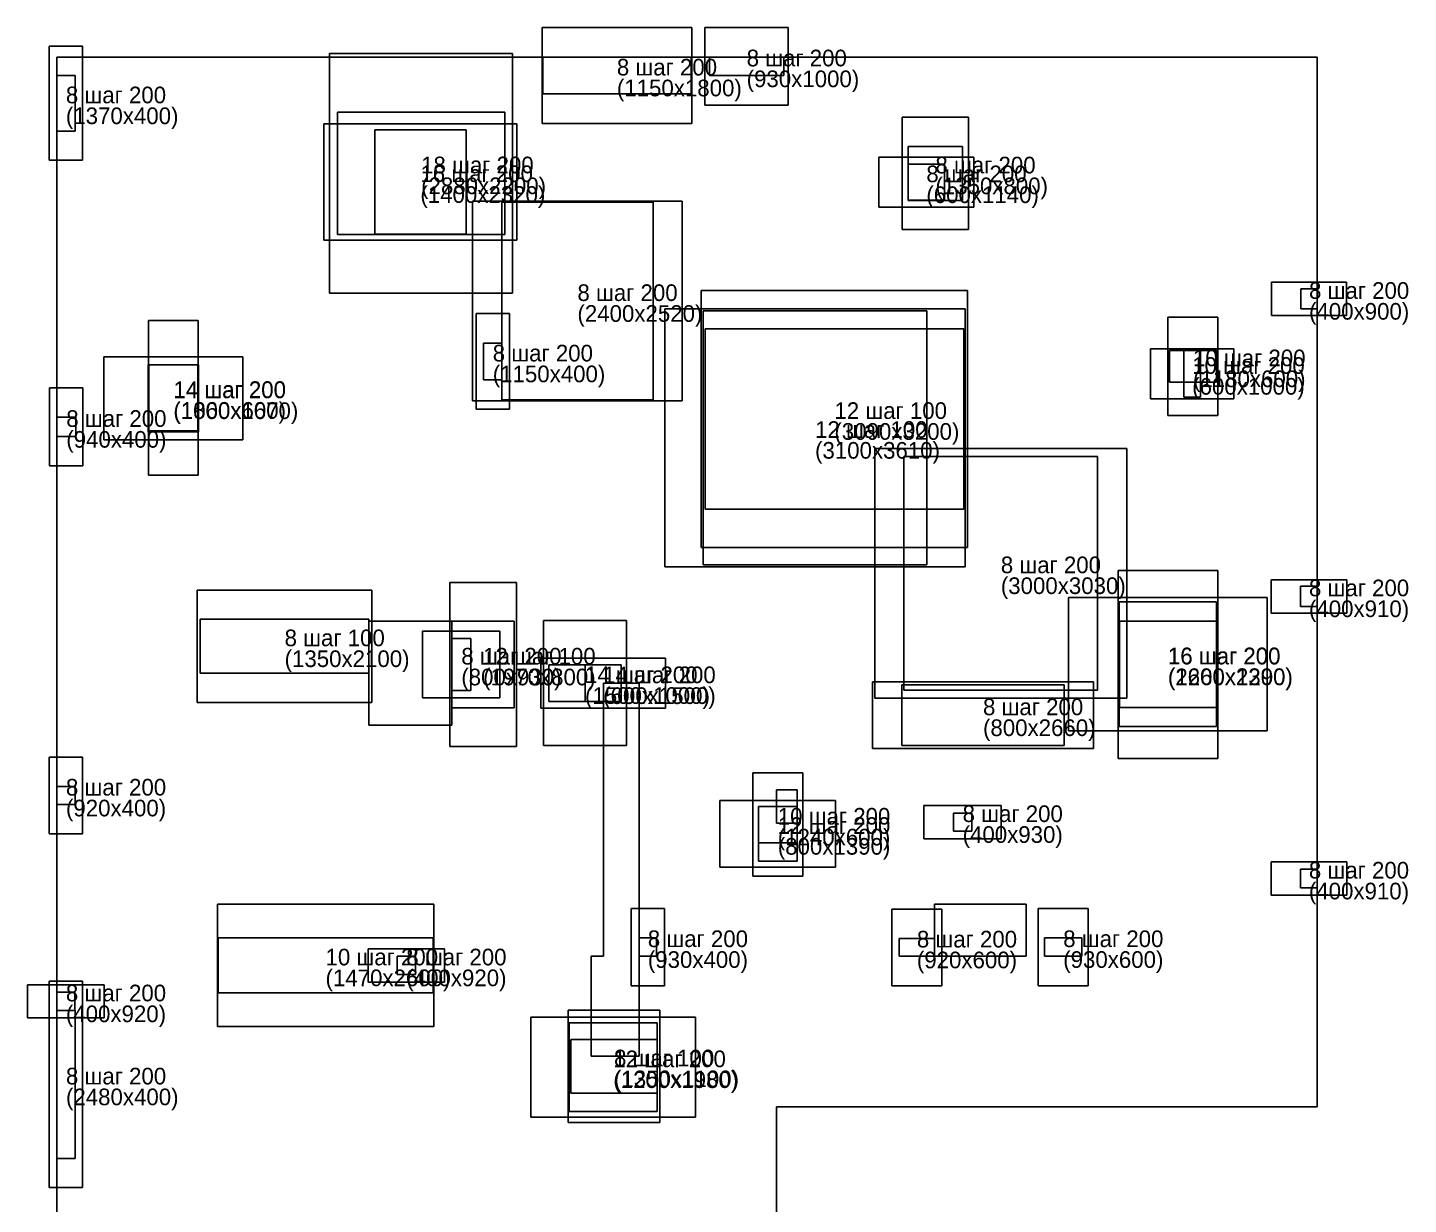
# Model space of a CAD drawing. Header units: metres. Extents: x -17 to 8.4, y -14.6 to 26.3.
# Drawn here: x -8.29 to 8.31, y 12.17 to 26.3 of the extents above; entities that cross this region are included whole.
import ezdxf

# ---------------------------------------------------------------- set-up
doc = ezdxf.new("R2010")
doc.units = ezdxf.units.M
for name, color, linetype in [('Bot_X', 20, 'Continuous'), ('Bot_Y', 17, 'Continuous'), ('POLYGONS', 187, 'Continuous'), ('TEXT_Bot_X', 192, 'Continuous'), ('TEXT_Bot_Y', 195, 'Continuous'), ('TEXT_Top_X', 137, 'Continuous'), ('TEXT_Top_Y', 27, 'Continuous'), ('Top_X', 47, 'Continuous'), ('Top_Y', 43, 'Continuous')]:
    doc.layers.add(name, color=color, linetype=linetype)

msp = doc.modelspace()

# ---------------------------------------------------------------- linework, layer by layer
at = {"layer": 'Bot_X'}
for p, q in [((-2.897, 21.719), (-2.897, 22.869)), ((-2.897, 22.869), (-2.497, 22.869)), ((-2.497, 22.869), (-2.497, 21.719)), ((-2.497, 21.719), (-2.897, 21.719))]:
    msp.add_line(p, q, dxfattribs=at)
at = {"layer": 'Bot_X', "color": 9}
for p, q in [((-2.807, 22.074), (-2.807, 22.514)), ((-2.807, 22.514), (-2.587, 22.514)), ((-2.587, 22.514), (-2.587, 22.074)), ((-2.587, 22.074), (-2.807, 22.074))]:
    msp.add_line(p, q, dxfattribs=at)
at = {"layer": 'Bot_Y'}
for p, q in [((-2.939, 21.82), (-2.939, 24.22)), ((-2.939, 24.22), (-0.419, 24.22)), ((-0.419, 24.22), (-0.419, 21.82)), ((-0.419, 21.82), (-2.939, 21.82)), ((1.895, 18.25), (1.895, 21.25)), ((1.895, 21.25), (4.925, 21.25)), ((4.925, 21.25), (4.925, 18.25)), ((1.866, 17.644), (1.866, 18.444)), ((1.866, 18.444), (4.526, 18.444)), ((4.526, 18.444), (4.526, 17.644)), ((4.925, 18.25), (1.895, 18.25)), ((4.526, 17.644), (1.866, 17.644)), ((2.486, 16.56), (2.486, 16.96)), ((2.486, 16.96), (3.416, 16.96)), ((3.416, 16.96), (3.416, 16.56)), ((3.416, 16.56), (2.486, 16.56))]:
    msp.add_line(p, q, dxfattribs=at)
at = {"layer": 'Bot_Y', "color": 9}
for p, q in [((-2.589, 21.831), (-2.589, 24.209)), ((-2.589, 24.209), (-0.769, 24.209)), ((-0.769, 24.209), (-0.769, 21.831)), ((-0.769, 21.831), (-2.589, 21.831)), ((2.246, 18.346), (2.246, 21.154)), ((2.246, 21.154), (4.574, 21.154)), ((4.574, 21.154), (4.574, 18.346)), ((2.219, 17.681), (2.219, 18.408)), ((2.219, 18.408), (4.173, 18.408)), ((4.574, 18.346), (2.246, 18.346)), ((4.173, 18.408), (4.173, 17.681)), ((4.173, 17.681), (2.219, 17.681)), ((2.841, 16.652), (2.841, 16.869)), ((2.841, 16.869), (3.062, 16.869)), ((3.062, 16.869), (3.062, 16.652)), ((3.062, 16.652), (2.841, 16.652))]:
    msp.add_line(p, q, dxfattribs=at)
at = {"layer": 'POLYGONS'}
for p, q in [((-7.937, 5.407), (-7.937, 25.949)), ((-7.937, 25.949), (7.214, 25.949)), ((7.214, 25.949), (7.214, 25.743)), ((7.214, 25.743), (7.214, 13.339)), ((-3.187, 19.174), (-4.187, 19.174)), ((-4.187, 19.174), (-4.187, 17.924)), ((-3.187, 17.924), (-3.187, 19.174)), ((-0.937, 18.429), (-1.367, 18.429)), ((-1.367, 18.429), (-1.367, 15.149)), ((-0.937, 13.949), (-0.937, 18.429)), ((-4.187, 17.924), (-3.187, 17.924)), ((0.963, 17.149), (0.713, 17.149)), ((0.713, 17.149), (0.713, 16.749)), ((0.963, 16.749), (0.963, 17.149)), ((0.713, 16.749), (0.963, 16.749)), ((3.713, 15.774), (2.613, 15.774)), ((2.613, 15.774), (2.613, 15.149)), ((3.713, 15.149), (3.713, 15.774)), ((-1.367, 15.149), (-1.516, 15.149)), ((-1.516, 15.149), (-1.516, 13.949)), ((2.613, 15.149), (3.713, 15.149)), ((-1.516, 13.949), (-0.937, 13.949)), ((7.214, 13.339), (0.713, 13.339)), ((0.713, 13.339), (0.713, 10.459))]:
    msp.add_line(p, q, dxfattribs=at)
at = {"layer": 'Top_X'}
for p, q in [((-2.105, 25.154), (-2.105, 26.304)), ((-2.105, 26.304), (-0.305, 26.304)), ((-0.305, 26.304), (-0.305, 25.154)), ((-0.146, 25.374), (-0.146, 26.304)), ((-0.146, 26.304), (0.854, 26.304)), ((0.854, 26.304), (0.854, 25.374)), ((-8.028, 24.71), (-8.028, 26.08)), ((-8.028, 26.08), (-7.628, 26.08)), ((-7.628, 26.08), (-7.628, 24.71)), ((-4.658, 23.113), (-4.658, 25.993)), ((-4.658, 25.993), (-2.458, 25.993)), ((-2.458, 25.993), (-2.458, 23.113)), ((0.854, 25.374), (-0.146, 25.374)), ((2.223, 23.877), (2.223, 25.227)), ((2.223, 25.227), (3.023, 25.227)), ((3.023, 25.227), (3.023, 23.877)), ((-0.305, 25.154), (-2.105, 25.154)), ((-7.628, 24.71), (-8.028, 24.71)), ((3.023, 23.877), (2.223, 23.877)), ((-2.458, 23.113), (-4.658, 23.113)), ((-0.191, 20.057), (-0.191, 23.147)), ((-0.191, 23.147), (3.009, 23.147)), ((3.009, 23.147), (3.009, 20.057)), ((-6.836, 20.926), (-6.836, 22.786)), ((-6.836, 22.786), (-6.236, 22.786)), ((-6.236, 22.786), (-6.236, 20.926)), ((5.419, 21.645), (5.419, 22.825)), ((5.419, 22.825), (6.019, 22.825)), ((6.019, 22.825), (6.019, 21.645)), ((-8.024, 21.038), (-8.024, 21.978)), ((-8.024, 21.978), (-7.624, 21.978)), ((-7.624, 21.978), (-7.624, 21.038)), ((6.019, 21.645), (5.419, 21.645)), ((-7.624, 21.038), (-8.024, 21.038)), ((-6.236, 20.926), (-6.836, 20.926)), ((3.009, 20.057), (-0.191, 20.057)), ((4.819, 17.524), (4.819, 19.784)), ((4.819, 19.784), (6.019, 19.784)), ((6.019, 19.784), (6.019, 17.524)), ((-3.213, 17.668), (-3.213, 19.638)), ((-3.213, 19.638), (-2.413, 19.638)), ((-2.413, 19.638), (-2.413, 17.668)), ((-6.25, 18.198), (-6.25, 19.548)), ((-6.25, 19.548), (-4.15, 19.548)), ((-4.15, 19.548), (-4.15, 18.198)), ((-2.088, 17.68), (-2.088, 19.18)), ((-2.088, 19.18), (-1.088, 19.18)), ((-1.088, 19.18), (-1.088, 17.68)), ((-4.15, 18.198), (-6.25, 18.198)), ((-2.413, 17.668), (-3.213, 17.668)), ((-1.088, 17.68), (-2.088, 17.68)), ((-8.027, 16.619), (-8.027, 17.539)), ((-8.027, 17.539), (-7.627, 17.539)), ((-7.627, 17.539), (-7.627, 16.619)), ((6.019, 17.524), (4.819, 17.524)), ((0.429, 16.11), (0.429, 17.35)), ((0.429, 17.35), (1.029, 17.35)), ((1.029, 17.35), (1.029, 16.11)), ((-7.627, 16.619), (-8.027, 16.619)), ((1.029, 16.11), (0.429, 16.11)), ((-6.007, 14.304), (-6.007, 15.774)), ((-6.007, 15.774), (-3.407, 15.774)), ((-3.407, 15.774), (-3.407, 14.304)), ((-1.034, 14.794), (-1.034, 15.724)), ((-1.034, 15.724), (-0.634, 15.724)), ((-0.634, 15.724), (-0.634, 14.794)), ((2.1, 14.794), (2.1, 15.714)), ((2.1, 15.714), (2.7, 15.714)), ((2.7, 15.714), (2.7, 14.794)), ((3.86, 14.794), (3.86, 15.724)), ((3.86, 15.724), (4.46, 15.724)), ((4.46, 15.724), (4.46, 14.794)), ((-8.027, 12.369), (-8.027, 14.849)), ((-8.027, 14.849), (-7.627, 14.849)), ((-7.627, 14.849), (-7.627, 12.369)), ((-0.634, 14.794), (-1.034, 14.794)), ((2.7, 14.794), (2.1, 14.794)), ((4.46, 14.794), (3.86, 14.794)), ((-1.789, 13.15), (-1.789, 14.5)), ((-1.789, 14.5), (-0.689, 14.5)), ((-0.689, 14.5), (-0.689, 13.15)), ((-3.407, 14.304), (-6.007, 14.304)), ((-0.689, 13.15), (-1.789, 13.15)), ((-7.627, 12.369), (-8.027, 12.369))]:
    msp.add_line(p, q, dxfattribs=at)
at = {"layer": 'Top_X', "color": 9}
for p, q in [((-2.096, 25.509), (-2.096, 25.949)), ((-2.096, 25.949), (-0.314, 25.949)), ((-0.314, 25.949), (-0.314, 25.509)), ((-0.091, 25.729), (-0.091, 25.949)), ((-0.091, 25.949), (0.8, 25.949)), ((0.8, 25.949), (0.8, 25.729)), ((-7.937, 25.061), (-7.937, 25.729)), ((-7.937, 25.729), (-7.718, 25.729)), ((-7.718, 25.729), (-7.718, 25.061)), ((0.8, 25.729), (-0.091, 25.729)), ((-0.314, 25.509), (-2.096, 25.509)), ((-4.564, 23.818), (-4.564, 25.289)), ((-4.564, 25.289), (-2.552, 25.289)), ((-2.552, 25.289), (-2.552, 23.818)), ((-7.718, 25.061), (-7.937, 25.061)), ((2.296, 24.229), (2.296, 24.876)), ((2.296, 24.876), (2.951, 24.876)), ((2.951, 24.876), (2.951, 24.229)), ((2.951, 24.229), (2.296, 24.229)), ((-2.552, 23.818), (-4.564, 23.818)), ((-0.145, 20.52), (-0.145, 22.685)), ((-0.145, 22.685), (2.964, 22.685)), ((2.964, 22.685), (2.964, 20.52)), ((5.438, 22.047), (5.438, 22.424)), ((5.438, 22.424), (6.001, 22.424)), ((6.001, 22.424), (6.001, 22.047)), ((-6.831, 21.46), (-6.831, 22.253)), ((-6.831, 22.253), (-6.24, 22.253)), ((-6.24, 22.253), (-6.24, 21.46)), ((6.001, 22.047), (5.438, 22.047)), ((-7.937, 21.392), (-7.937, 21.625)), ((-7.937, 21.625), (-7.71, 21.625)), ((-7.71, 21.625), (-7.71, 21.392)), ((-6.24, 21.46), (-6.831, 21.46)), ((-7.71, 21.392), (-7.937, 21.392)), ((2.964, 20.52), (-0.145, 20.52)), ((-6.212, 18.549), (-6.212, 19.198)), ((-6.212, 19.198), (-4.187, 19.198)), ((-4.187, 19.198), (-4.187, 18.549)), ((-3.187, 18.133), (-3.187, 19.174)), ((-3.187, 19.174), (-2.438, 19.174)), ((-2.438, 19.174), (-2.438, 18.133)), ((4.836, 18.135), (4.836, 19.174)), ((4.836, 19.174), (6.003, 19.174)), ((6.003, 19.174), (6.003, 18.135)), ((-2.024, 18.21), (-2.024, 18.65)), ((-2.024, 18.65), (-1.152, 18.65)), ((-1.152, 18.65), (-1.152, 18.21)), ((-4.187, 18.549), (-6.212, 18.549)), ((-2.438, 18.133), (-3.187, 18.133)), ((-1.152, 18.21), (-2.024, 18.21)), ((6.003, 18.135), (4.836, 18.135)), ((-7.937, 16.971), (-7.937, 17.188)), ((-7.937, 17.188), (-7.717, 17.188)), ((-7.717, 17.188), (-7.717, 16.971)), ((-7.717, 16.971), (-7.937, 16.971)), ((0.496, 16.511), (0.496, 16.949)), ((0.496, 16.949), (0.963, 16.949)), ((0.963, 16.949), (0.963, 16.511)), ((0.963, 16.511), (0.496, 16.511)), ((-5.998, 14.709), (-5.998, 15.369)), ((-5.998, 15.369), (-3.415, 15.369)), ((-3.415, 15.369), (-3.415, 14.709)), ((-0.937, 15.149), (-0.937, 15.369)), ((-0.937, 15.369), (-0.73, 15.369)), ((-0.73, 15.369), (-0.73, 15.149)), ((2.188, 15.149), (2.188, 15.36)), ((2.188, 15.36), (2.613, 15.36)), ((2.613, 15.36), (2.613, 15.149)), ((3.937, 15.149), (3.937, 15.369)), ((3.937, 15.369), (4.383, 15.369)), ((4.383, 15.369), (4.383, 15.149)), ((-0.73, 15.149), (-0.937, 15.149)), ((2.613, 15.149), (2.188, 15.149)), ((4.383, 15.149), (3.937, 15.149)), ((-3.415, 14.709), (-5.998, 14.709)), ((-7.937, 12.721), (-7.937, 14.497)), ((-7.937, 14.497), (-7.717, 14.497)), ((-7.717, 14.497), (-7.717, 12.721)), ((-1.758, 13.502), (-1.758, 14.149)), ((-1.758, 14.149), (-0.719, 14.149)), ((-0.719, 14.149), (-0.719, 13.502)), ((-0.719, 13.502), (-1.758, 13.502)), ((-7.717, 12.721), (-7.937, 12.721))]:
    msp.add_line(p, q, dxfattribs=at)
at = {"layer": 'Top_Y'}
for p, q in [((-4.727, 23.749), (-4.727, 25.149)), ((-4.727, 25.149), (-2.407, 25.149)), ((-2.407, 25.149), (-2.407, 23.749)), ((1.944, 24.147), (1.944, 24.747)), ((1.944, 24.747), (3.084, 24.747)), ((3.084, 24.747), (3.084, 24.147)), ((3.084, 24.147), (1.944, 24.147)), ((-2.407, 23.749), (-4.727, 23.749)), ((6.665, 22.845), (6.665, 23.245)), ((6.665, 23.245), (7.565, 23.245)), ((7.565, 23.245), (7.565, 22.845)), ((-0.628, 19.826), (-0.628, 22.926)), ((-0.628, 22.926), (2.982, 22.926)), ((2.982, 22.926), (2.982, 19.826)), ((7.565, 22.845), (6.665, 22.845)), ((5.21, 21.845), (5.21, 22.445)), ((5.21, 22.445), (6.21, 22.445)), ((6.21, 22.445), (6.21, 21.845)), ((-7.371, 21.351), (-7.371, 22.351)), ((-7.371, 22.351), (-5.701, 22.351)), ((-5.701, 22.351), (-5.701, 21.351)), ((6.21, 21.845), (5.21, 21.845)), ((-5.701, 21.351), (-7.371, 21.351)), ((2.982, 19.826), (-0.628, 19.826)), ((6.659, 19.272), (6.659, 19.672)), ((6.659, 19.672), (7.569, 19.672)), ((7.569, 19.672), (7.569, 19.272)), ((4.223, 17.857), (4.223, 19.457)), ((4.223, 19.457), (6.613, 19.457)), ((6.613, 19.457), (6.613, 17.857)), ((7.569, 19.272), (6.659, 19.272)), ((-3.54, 18.253), (-3.54, 19.053)), ((-3.54, 19.053), (-2.61, 19.053)), ((-2.61, 19.053), (-2.61, 18.253)), ((-2.12, 18.129), (-2.12, 18.729)), ((-2.12, 18.729), (-0.62, 18.729)), ((-0.62, 18.729), (-0.62, 18.129)), ((-2.61, 18.253), (-3.54, 18.253)), ((-0.62, 18.129), (-2.12, 18.129)), ((6.613, 17.857), (4.223, 17.857)), ((0.034, 16.219), (0.034, 17.019)), ((0.034, 17.019), (1.424, 17.019)), ((1.424, 17.019), (1.424, 16.219)), ((6.658, 15.881), (6.658, 16.281)), ((6.658, 16.281), (7.568, 16.281)), ((7.568, 16.281), (7.568, 15.881)), ((1.424, 16.219), (0.034, 16.219)), ((7.568, 15.881), (6.658, 15.881)), ((-4.196, 14.839), (-4.196, 15.239)), ((-4.196, 15.239), (-3.276, 15.239)), ((-3.276, 15.239), (-3.276, 14.839)), ((-8.288, 14.407), (-8.288, 14.807)), ((-8.288, 14.807), (-7.368, 14.807)), ((-7.368, 14.807), (-7.368, 14.407)), ((-3.276, 14.839), (-4.196, 14.839)), ((-7.368, 14.407), (-8.288, 14.407)), ((-2.238, 13.216), (-2.238, 14.416)), ((-2.238, 14.416), (-0.258, 14.416)), ((-0.258, 14.416), (-0.258, 13.216)), ((-0.258, 13.216), (-2.238, 13.216))]:
    msp.add_line(p, q, dxfattribs=at)
at = {"layer": 'Top_Y', "color": 9}
for p, q in [((-4.116, 23.822), (-4.116, 25.076)), ((-4.116, 25.076), (-3.018, 25.076)), ((-3.018, 25.076), (-3.018, 23.822)), ((2.296, 24.232), (2.296, 24.663)), ((2.296, 24.663), (2.733, 24.663)), ((2.733, 24.663), (2.733, 24.232)), ((2.733, 24.232), (2.296, 24.232)), ((-3.018, 23.822), (-4.116, 23.822)), ((7.016, 22.925), (7.016, 23.166)), ((7.016, 23.166), (7.214, 23.166)), ((7.214, 23.166), (7.214, 22.925)), ((7.214, 22.925), (7.016, 22.925)), ((-0.167, 19.849), (-0.167, 22.903)), ((-0.167, 22.903), (2.521, 22.903)), ((2.521, 22.903), (2.521, 19.849)), ((5.611, 21.866), (5.611, 22.424)), ((5.611, 22.424), (5.809, 22.424)), ((5.809, 22.424), (5.809, 21.866)), ((-6.838, 21.45), (-6.838, 22.253)), ((-6.838, 22.253), (-6.234, 22.253)), ((-6.234, 22.253), (-6.234, 21.45)), ((5.809, 21.866), (5.611, 21.866)), ((-6.234, 21.45), (-6.838, 21.45)), ((2.521, 19.849), (-0.167, 19.849)), ((7.014, 19.349), (7.014, 19.596)), ((7.014, 19.596), (7.214, 19.596)), ((7.214, 19.596), (7.214, 19.349)), ((4.833, 17.907), (4.833, 19.407)), ((4.833, 19.407), (6.003, 19.407)), ((6.003, 19.407), (6.003, 17.907)), ((7.214, 19.349), (7.014, 19.349)), ((-3.187, 18.341), (-3.187, 18.966)), ((-3.187, 18.966), (-2.962, 18.966)), ((-2.962, 18.966), (-2.962, 18.341)), ((-1.587, 18.21), (-1.587, 18.649)), ((-1.587, 18.649), (-1.152, 18.649)), ((-1.152, 18.649), (-1.152, 18.21)), ((-2.962, 18.341), (-3.187, 18.341)), ((-1.152, 18.21), (-1.587, 18.21)), ((6.003, 17.907), (4.833, 17.907)), ((0.496, 16.289), (0.496, 16.949)), ((0.496, 16.949), (0.963, 16.949)), ((0.963, 16.949), (0.963, 16.289)), ((0.963, 16.289), (0.496, 16.289)), ((7.012, 15.969), (7.012, 16.194)), ((7.012, 16.194), (7.214, 16.194)), ((7.214, 16.194), (7.214, 15.969)), ((7.214, 15.969), (7.012, 15.969)), ((-3.846, 14.929), (-3.846, 15.149)), ((-3.846, 15.149), (-3.626, 15.149)), ((-3.626, 15.149), (-3.626, 14.929)), ((-3.626, 14.929), (-3.846, 14.929)), ((-7.937, 14.496), (-7.937, 14.719)), ((-7.937, 14.719), (-7.719, 14.719)), ((-7.719, 14.719), (-7.719, 14.496)), ((-7.719, 14.496), (-7.937, 14.496)), ((-1.777, 13.283), (-1.777, 14.349)), ((-1.777, 14.349), (-0.719, 14.349)), ((-0.719, 14.349), (-0.719, 13.283)), ((-0.719, 13.283), (-1.777, 13.283))]:
    msp.add_line(p, q, dxfattribs=at)

# ---------------------------------------------------------------- texts
at = {"layer": 'TEXT_Bot_X'}
for s, p in [('8 шаг 200', (-2.697, 22.294)), ('(1150x400)', (-2.697, 22.044))]:
    msp.add_text(s, height=0.2, dxfattribs=at).set_placement(p)
at = {"layer": 'TEXT_Bot_Y'}
for s, p in [('8 шаг 200', (-1.679, 23.02)), ('(2400x2520)', (-1.679, 22.77)), ('8 шаг 200', (3.41, 19.75)), ('(3000x3030)', (3.41, 19.5)), ('8 шаг 200', (3.196, 18.044)), ('(800x2660)', (3.196, 17.794)), ('8 шаг 200', (2.951, 16.761)), ('(400x930)', (2.951, 16.511))]:
    msp.add_text(s, height=0.2, dxfattribs=at).set_placement(p)
at = {"layer": 'TEXT_Top_X'}
for s, p in [('8 шаг 200', (-1.205, 25.729)), ('8 шаг 200', (0.355, 25.839)), ('(930x1000)', (0.355, 25.589)), ('8 шаг 200', (-7.828, 25.395)), ('(1150x1800)', (-1.205, 25.479)), ('(1370x400)', (-7.828, 25.145)), ('18 шаг 200', (-3.558, 24.554)), ('8 шаг 200', (2.624, 24.553)), ('(2880x2200)', (-3.558, 24.304)), ('(1350x800)', (2.624, 24.303)), ('10 шаг 200', (5.72, 22.236)), ('(1180x600)', (5.72, 21.986)), ('14 шаг 200', (-6.535, 21.856)), ('(1860x600)', (-6.535, 21.606)), ('12 шаг 100', (1.41, 21.603)), ('8 шаг 200', (-7.823, 21.508)), ('(940x400)', (-7.823, 21.258)), ('(3090x3200)', (1.41, 21.353)), ('8 шаг 100', (-5.199, 18.873)), ('(1350x2100)', (-5.199, 18.623)), ('12 шаг 100', (-2.813, 18.653)), ('16 шаг 200', (5.419, 18.654)), ('(1970x800)', (-2.813, 18.403)), ('14 шаг 200', (-1.588, 18.43)), ('(2260x1200)', (5.419, 18.404)), ('(1500x1000)', (-1.588, 18.18)), ('8 шаг 200', (-7.827, 17.079)), ('(920x400)', (-7.827, 16.829)), ('10 шаг 200', (0.729, 16.73)), ('(1240x600)', (0.729, 16.48)), ('8 шаг 200', (-0.833, 15.259)), ('8 шаг 200', (2.401, 15.254)), ('8 шаг 200', (4.16, 15.259)), ('10 шаг 200', (-4.707, 15.039)), ('(930x400)', (-0.833, 15.009)), ('(920x600)', (2.401, 15.004)), ('(930x600)', (4.16, 15.009)), ('(1470x2600)', (-4.707, 14.789)), ('8 шаг 100', (-1.239, 13.826)), ('8 шаг 200', (-7.827, 13.609)), ('(1350x1100)', (-1.239, 13.576)), ('(2480x400)', (-7.827, 13.359))]:
    msp.add_text(s, height=0.2, dxfattribs=at).set_placement(p)
at = {"layer": 'TEXT_Top_Y'}
for s, p in [('16 шаг 200', (-3.567, 24.449)), ('8 шаг 200', (2.515, 24.447)), ('(1400x2320)', (-3.567, 24.199)), ('(600x1140)', (2.515, 24.197)), ('8 шаг 200', (7.115, 23.046)), ('(400x900)', (7.115, 22.796)), ('10 шаг 200', (5.71, 22.145)), ('(600x1000)', (5.71, 21.895)), ('14 шаг 200', (-6.536, 21.852)), ('(1000x1670)', (-6.536, 21.602)), ('12 шаг 100', (1.177, 21.376)), ('(3100x3610)', (1.177, 21.126)), ('8 шаг 200', (7.114, 19.473)), ('(400x910)', (7.114, 19.223)), ('8 шаг 200', (-3.075, 18.653)), ('16 шаг 200', (5.418, 18.657)), ('(800x930)', (-3.075, 18.403)), ('14 шаг 200', (-1.37, 18.429)), ('(1600x2390)', (5.418, 18.407)), ('(600x1500)', (-1.37, 18.179)), ('12 шаг 200', (0.729, 16.619)), ('(800x1390)', (0.729, 16.369)), ('8 шаг 200', (7.113, 16.082)), ('(400x910)', (7.113, 15.832)), ('8 шаг 200', (-3.736, 15.039)), ('(400x920)', (-3.736, 14.789)), ('8 шаг 200', (-7.828, 14.607)), ('(400x920)', (-7.828, 14.357)), ('12 шаг 200', (-1.248, 13.816)), ('(1200x1980)', (-1.248, 13.566))]:
    msp.add_text(s, height=0.2, dxfattribs=at).set_placement(p)

doc.saveas('drawing.dxf')
